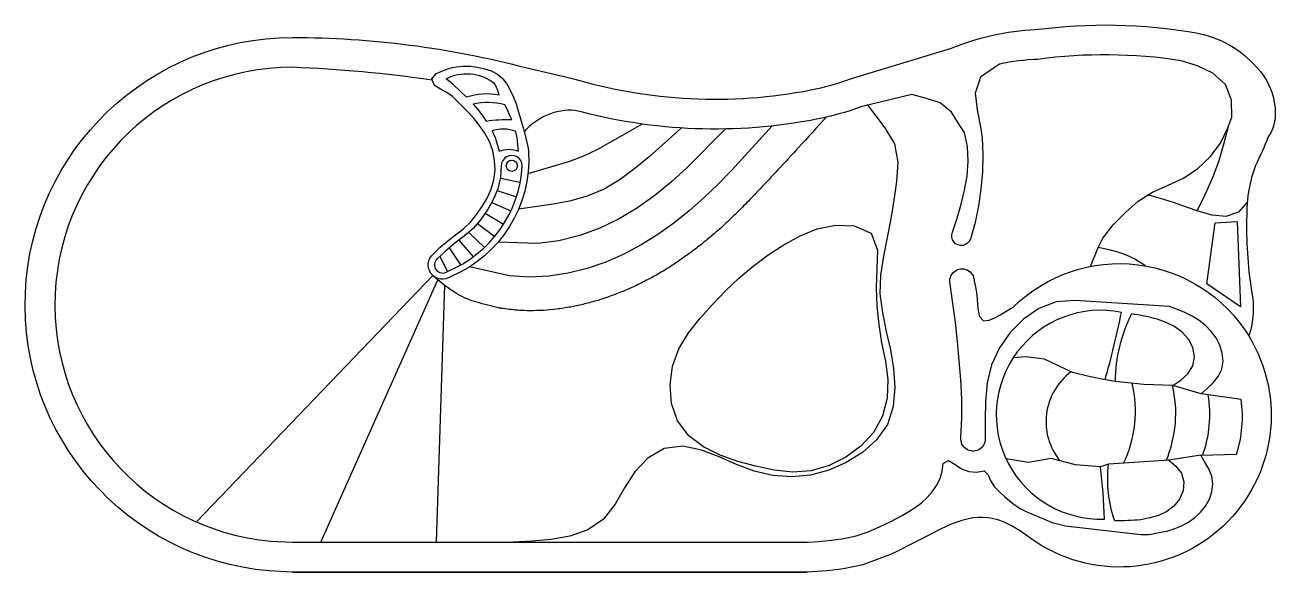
# Model space of a CAD drawing. Header units: millimetres. Extents: x 99.4 to 109.4, y 33.9 to 38.3.
import ezdxf

# ---------------------------------------------------------------- set-up
doc = ezdxf.new("R2010")
doc.units = ezdxf.units.MM
doc.header["$LTSCALE"] = 10
doc.layers.add('piscinas_igui', color=3, linetype='Continuous')

msp = doc.modelspace()

# ---------------------------------------------------------------- linework, layer by layer
at = {"layer": 'piscinas_igui'}
for p, q in [((103.188, 37.099), (103.347, 37.068)), ((103.162, 36.999), (103.316, 36.95)), ((103.119, 36.904), (103.271, 36.836)), ((103.065, 36.817), (103.213, 36.73)), ((103.003, 36.735), (103.142, 36.631)), ((102.854, 36.6), (102.967, 36.466)), ((102.933, 36.663), (103.059, 36.543)), ((102.775, 36.54), (102.867, 36.401)), ((102.699, 36.469), (102.761, 36.349)), ((101.515, 34.171), (105.647, 34.171)), ((101.515, 33.931), (105.654, 33.931))]:
    msp.add_line(p, q, dxfattribs=at)
at = {"layer": 'piscinas_igui', "color": 1}
for p, q in [((100.743, 34.334), (102.644, 36.317)), ((101.743, 34.171), (102.685, 36.281)), ((102.739, 36.238), (102.672, 34.171))]:
    msp.add_line(p, q, dxfattribs=at)
at = {"layer": 'piscinas_igui'}
for points in [[(109.415, 37.577, -0.122595), (109.361, 37.431, -0.014414), (109.259, 37.2, 0.094373), (109.188, 36.803, 0.044894), (109.225, 36.194, -0.135215), (109.204, 35.83, -0.816038), (107.459, 34.196), (107.361, 34.265), (107.296, 34.304), (107.233, 34.334), (107.187, 34.351), (107.141, 34.362), (107.105, 34.368), (107.065, 34.371), (107.029, 34.37), (106.985, 34.366), (106.94, 34.357), (106.898, 34.346), (106.81, 34.315), (106.731, 34.28), (106.555, 34.187), (106.338, 34.077), (106.102, 33.989), (105.947, 33.957), (105.815, 33.942), (105.654, 33.931), (101.515, 33.931), (101.325, 33.94, -0.956589), (101.515, 38.231, -0.06442), (103.389, 37.989), (103.756, 37.904, 0.121643), (105.682, 37.809, 0.038794), (106.003, 37.898), (106.815, 38.145, -0.08897), (107.489, 38.294, -0.076825), (108.78, 38.268, -0.172829), (109.267, 37.991, -0.173658), (109.415, 37.666)], [(103.414, 37.31, -0.315712), (102.79, 36.308, -0.963347), (102.648, 36.49), (102.704, 36.545), (102.764, 36.596), (102.827, 36.643), (102.89, 36.691), (102.946, 36.745), (102.995, 36.807), (103.04, 36.871), (103.081, 36.938), (103.113, 37.01), (103.135, 37.085), (103.144, 37.163), (103.141, 37.242), (103.126, 37.319), (103.099, 37.393), (103.062, 37.462), (103.017, 37.526), (102.967, 37.587), (102.914, 37.645), (102.859, 37.701), (102.803, 37.756), (102.756, 37.789), (102.705, 37.816), (102.657, 37.846), (102.636, 37.898), (102.67, 37.94), (102.723, 37.964), (102.777, 37.983), (102.832, 37.995), (102.889, 38.001), (102.947, 37.999), (103.003, 37.992), (103.059, 37.98), (103.114, 37.963), (103.165, 37.937), (103.208, 37.899), (103.241, 37.852), (103.268, 37.802), (103.292, 37.75), (103.313, 37.697), (103.331, 37.642), (103.347, 37.588), (103.362, 37.532), (103.377, 37.477), (103.391, 37.421), (103.405, 37.366, -0.04731)], [(102.967, 37.694), (103.005, 37.651), (103.041, 37.606), (103.073, 37.559, -0.050872), (103.278, 37.57), (103.261, 37.61), (103.243, 37.65), (103.222, 37.688, 0.133354)], [(103.12, 37.479), (103.144, 37.427), (103.162, 37.372), (103.178, 37.316, -0.199542), (103.332, 37.316), (103.327, 37.37), (103.321, 37.423), (103.31, 37.475, 0.176433)], [(102.68, 36.452, 0.963347), (102.761, 36.349, 0.287429), (103.363, 37.198, 1), (103.194, 37.199), (103.189, 37.104), (103.167, 37.013), (103.13, 36.926), (103.083, 36.844), (103.029, 36.767), (102.967, 36.695), (102.896, 36.633), (102.821, 36.576), (102.748, 36.516), (102.679, 36.451)]]:
    msp.add_lwpolyline(points, format="xyb", close=True, dxfattribs=at)
for points in [[(107.932, 36.39), (107.992, 36.543), (108.03, 36.618), (108.115, 36.725), (108.212, 36.823), (108.314, 36.914), (108.43, 36.988), (108.556, 37.042), (108.68, 37.1), (108.794, 37.176), (108.894, 37.27), (108.976, 37.38), (109.037, 37.503), (109.069, 37.589), (109.066, 37.726), (109.017, 37.853), (108.915, 37.944), (108.791, 38.002), (108.66, 38.044, 0.07257), (107.509, 38.055, 0.046813), (107.2, 38.016), (107.159, 37.989), (107.047, 37.911), (107.004, 37.784), (107.02, 37.648), (107.046, 37.513), (107.061, 37.423), (107.066, 37.286), (107.062, 37.149), (107.051, 37.012), (107.032, 36.876), (107.004, 36.742), (106.966, 36.61, -1.046777), (106.822, 36.665), (106.859, 36.777), (106.892, 36.889), (106.919, 37.004), (106.939, 37.119), (106.949, 37.236), (106.943, 37.353), (106.918, 37.468), (106.875, 37.53), (106.813, 37.629), (106.723, 37.704), (106.612, 37.74), (106.494, 37.773), (106.085, 37.672, -0.038778), (105.728, 37.573, -0.115322), (103.789, 37.645, 0.237577), (103.378, 37.472)], [(102.637, 37.888, 0.026856), (101.515, 37.991, 0.955298), (101.341, 34.179), (101.52, 34.171), (105.654, 34.171), (105.748, 34.178), (105.849, 34.187), (105.949, 34.2), (106.047, 34.223), (106.143, 34.255), (106.236, 34.294), (106.327, 34.339), (106.417, 34.385), (106.47, 34.417), (106.522, 34.45), (106.572, 34.488), (106.618, 34.53), (106.658, 34.577), (106.693, 34.628), (106.722, 34.683), (106.739, 34.743), (106.747, 34.804), (106.791, 34.828), (106.843, 34.795), (106.895, 34.762), (106.953, 34.741), (107.015, 34.735), (107.076, 34.745), (107.109, 34.712), (107.129, 34.661), (107.161, 34.616), (107.2, 34.577), (107.24, 34.54), (107.281, 34.503), (107.325, 34.47), (107.372, 34.44), (107.42, 34.415), (107.471, 34.393), (107.522, 34.372), (107.573, 34.351), (107.624, 34.331), (107.677, 34.316), (107.731, 34.304), (108.335, 34.234, 0.071034), (108.419, 34.236), (108.482, 34.248), (108.544, 34.261), (108.604, 34.279), (108.663, 34.303), (108.719, 34.333), (108.771, 34.369), (108.817, 34.412), (108.857, 34.462), (108.888, 34.517), (108.908, 34.577), (108.916, 34.64), (108.907, 34.702), (108.882, 34.761), (108.851, 34.816), (108.818, 34.87), (109.106, 34.88, 0.114009), (109.143, 35.319), (108.82, 35.364), (108.87, 35.407), (108.917, 35.453), (108.959, 35.503), (108.988, 35.562), (108.997, 35.627), (108.99, 35.692), (108.971, 35.755), (108.941, 35.814), (108.903, 35.867), (108.857, 35.914), (108.806, 35.955), (108.75, 35.99), (108.691, 36.019), (108.63, 36.044), (108.568, 36.066), (107.805, 36.116), (107.655, 36.105), (107.515, 36.052), (107.392, 35.966), (107.287, 35.858), (107.2, 35.735), (107.135, 35.599), (107.1, 35.453), (107.088, 35.303), (107.085, 35.152), (107.085, 35.002, -1.061499), (106.89, 35.013), (106.897, 35.168), (106.896, 35.322), (106.888, 35.477), (106.876, 35.631), (106.862, 35.785), (106.845, 35.939), (106.825, 36.092), (106.804, 36.246, -1.14705), (106.996, 36.272), (107.008, 36.225), (107.016, 36.178), (107.021, 36.13), (107.024, 36.082), (107.029, 36.034), (107.039, 35.987), (107.07, 35.953), (107.118, 35.957), (107.162, 35.976), (107.204, 35.999), (107.246, 36.023), (107.287, 36.049), (107.309, 36.062, -0.482006), (109.204, 35.83)], [(103.176, 37.768, 0.128749), (102.915, 37.75), (102.862, 37.803), (102.808, 37.853), (102.75, 37.899, -0.287603), (103.132, 37.868, -0.106241), (103.174, 37.768)]]:
    msp.add_lwpolyline(points, format="xyb", dxfattribs=at)
at = {"layer": 'piscinas_igui', "color": 2}
for points in [[(106.136, 37.691), (106.279, 37.505), (106.357, 37.375), (106.382, 37.225), (106.373, 37.073), (106.35, 36.922), (106.326, 36.771), (106.298, 36.621), (106.268, 36.471), (106.244, 36.32), (106.239, 36.168), (106.258, 36.017), (106.29, 35.867), (106.324, 35.718), (106.349, 35.568), (106.359, 35.415), (106.346, 35.263), (106.299, 35.119), (106.212, 34.994), (106.098, 34.892), (105.968, 34.812), (105.829, 34.75), (105.681, 34.711), (105.529, 34.698), (105.377, 34.709), (105.228, 34.743), (105.086, 34.797), (104.946, 34.858), (104.803, 34.912), (104.654, 34.943), (104.503, 34.925), (104.372, 34.848), (104.268, 34.736), (104.186, 34.608), (104.109, 34.476), (104.015, 34.356), (103.89, 34.27), (103.746, 34.22), (103.595, 34.193), (103.443, 34.179), (103.291, 34.171)], [(104.643, 37.503), (104.383, 37.272), (104.269, 37.176), (104.15, 37.088), (104.022, 37.012), (103.886, 36.954), (103.743, 36.915), (103.596, 36.888), (103.333, 36.85)], [(104.326, 37.535), (103.968, 37.331), (103.854, 37.277), (103.736, 37.232), (103.408, 37.134)], [(106.252, 35.774), (106.283, 35.627), (106.303, 35.479), (106.297, 35.329), (106.26, 35.184), (106.186, 35.054), (106.084, 34.944), (105.964, 34.855), (105.831, 34.787), (105.687, 34.745), (105.537, 34.735), (105.389, 34.752), (105.242, 34.783), (105.097, 34.821), (104.955, 34.87), (104.821, 34.938), (104.702, 35.028), (104.612, 35.147), (104.563, 35.288), (104.551, 35.437), (104.57, 35.586), (104.622, 35.726), (104.7, 35.854), (104.792, 35.972), (104.892, 36.084), (104.996, 36.192), (105.105, 36.295), (105.219, 36.392), (105.339, 36.482), (105.465, 36.564), (105.596, 36.636), (105.735, 36.692), (105.882, 36.722), (106.031, 36.715), (106.168, 36.657), (106.218, 36.521), (106.213, 36.371), (106.208, 36.221), (106.214, 36.071), (106.23, 35.922), (106.252, 35.774), (106.252, 35.774)], [(108.82, 35.364), (108.594, 35.432), (108.361, 35.44), (108.129, 35.465), (108.049, 35.478), (107.917, 35.504), (107.787, 35.536), (107.561, 35.644), (107.408, 35.662), (107.31, 35.655)], [(108.818, 34.87), (108.562, 34.83), (108.319, 34.816), (108.076, 34.798), (108.012, 34.777), (107.81, 34.794), (107.614, 34.844), (107.432, 34.813), (107.252, 34.843)]]:
    msp.add_lwpolyline(points, dxfattribs=at)
at = {"layer": 'piscinas_igui', "color": 1}
msp.add_lwpolyline([(105.807, 37.59, -0.001506), (105.584, 37.345, -0.002057), (105.419, 37.167, -0.000014), (105.275, 37.013, -0.000817), (105.272, 37.01, -0.003806), (105.216, 36.951, -0.002304), (105.122, 36.855, -0.007349), (105.057, 36.791, -0.00541), (104.967, 36.706, -0.009342), (104.896, 36.644, -0.007265), (104.803, 36.567, -0.009409), (104.722, 36.505, -0.008388), (104.629, 36.439, -0.010723), (104.544, 36.382, -0.009686), (104.447, 36.324, -0.01164), (104.357, 36.275, -0.01068), (104.256, 36.225, -0.012296), (104.161, 36.184, -0.011368), (104.056, 36.145, -0.013195), (103.958, 36.113, -0.01202), (103.849, 36.084, -0.014659), (103.751, 36.063, -0.012983), (103.638, 36.046, -0.016992), (103.536, 36.036, -0.01522), (103.423, 36.033, -0.019737), (103.34, 36.036, -0.012267), (103.208, 36.05, -0.026663), (103.171, 36.057, -0.00576), (102.999, 36.101, -0.071181), (102.843, 36.167, -0.050344), (102.652, 36.311)], format="xyb", dxfattribs=at)
for points in [[(105.372, 37.519), (105.047, 37.164), (104.937, 37.051), (104.823, 36.941), (104.705, 36.836), (104.582, 36.737), (104.453, 36.645), (104.319, 36.562), (104.18, 36.488), (104.035, 36.425), (103.885, 36.373), (103.732, 36.335), (103.576, 36.311), (103.418, 36.303), (103.261, 36.315), (102.939, 36.387)], [(104.998, 37.495), (104.69, 37.186), (104.563, 37.07), (104.429, 36.961), (104.289, 36.861), (104.142, 36.772), (103.987, 36.697), (103.825, 36.637), (103.658, 36.595), (103.487, 36.574), (103.168, 36.585)]]:
    msp.add_lwpolyline(points, dxfattribs=at)
at = {"layer": 'piscinas_igui'}
for points in [[(108.788, 36.837), (108.853, 36.969), (108.914, 37.104), (108.965, 37.242), (109.007, 37.384), (109.045, 37.526)], [(109.195, 36.908), (109.122, 36.826), (109.02, 36.792), (108.911, 36.802), (108.806, 36.831), (108.703, 36.867), (108.599, 36.903), (108.495, 36.936), (108.39, 36.966)], [(108.375, 36.394), (108.331, 36.422), (108.287, 36.448), (108.24, 36.471), (108.192, 36.49), (108.143, 36.506), (108.093, 36.519), (108.043, 36.531), (107.992, 36.543)]]:
    msp.add_lwpolyline(points, dxfattribs=at)
at = {"layer": 'piscinas_igui', "color": 2}
msp.add_lwpolyline([(108.934, 36.74), (109.111, 36.752), (109.138, 36.065), (108.867, 36.25)], close=True, dxfattribs=at)
for points in [[(108.049, 35.478, 0.018303), (108.181, 36.02, 1.125157), (108.044, 34.357, 0.022891), (108.012, 34.777)], [(108.594, 35.432), (108.657, 35.475), (108.714, 35.525), (108.753, 35.589), (108.767, 35.663), (108.754, 35.737), (108.719, 35.804), (108.669, 35.861), (108.607, 35.905), (108.539, 35.939), (108.468, 35.965, 0.024022), (108.262, 36.008, 0.118086), (108.129, 35.465)], [(108.562, 34.83), (108.618, 34.783), (108.662, 34.726), (108.682, 34.656), (108.677, 34.584), (108.648, 34.517), (108.602, 34.461), (108.544, 34.418), (108.478, 34.386), (108.408, 34.366), (108.337, 34.352, -0.024022), (108.126, 34.343, -0.107877), (108.076, 34.798)]]:
    msp.add_lwpolyline(points, format="xyb", dxfattribs=at)
at = {"layer": 'piscinas_igui'}
msp.add_circle((103.279, 37.199), 0.0448, dxfattribs=at)
at = {"layer": 'piscinas_igui', "color": 2}
for centre, radius, start, end in [((108.077, 35.14), 0.503, 127.005, 218.5965), ((107.316, 35.227), 0.977, 334.5539, 13.1748), ((107.64, 35.207), 0.977, 337.1894, 13.3135), ((107.914, 35.201), 0.977, 340.2705, 9.1102)]:
    msp.add_arc(centre, radius, start, end, dxfattribs=at)

doc.saveas('drawing.dxf')
